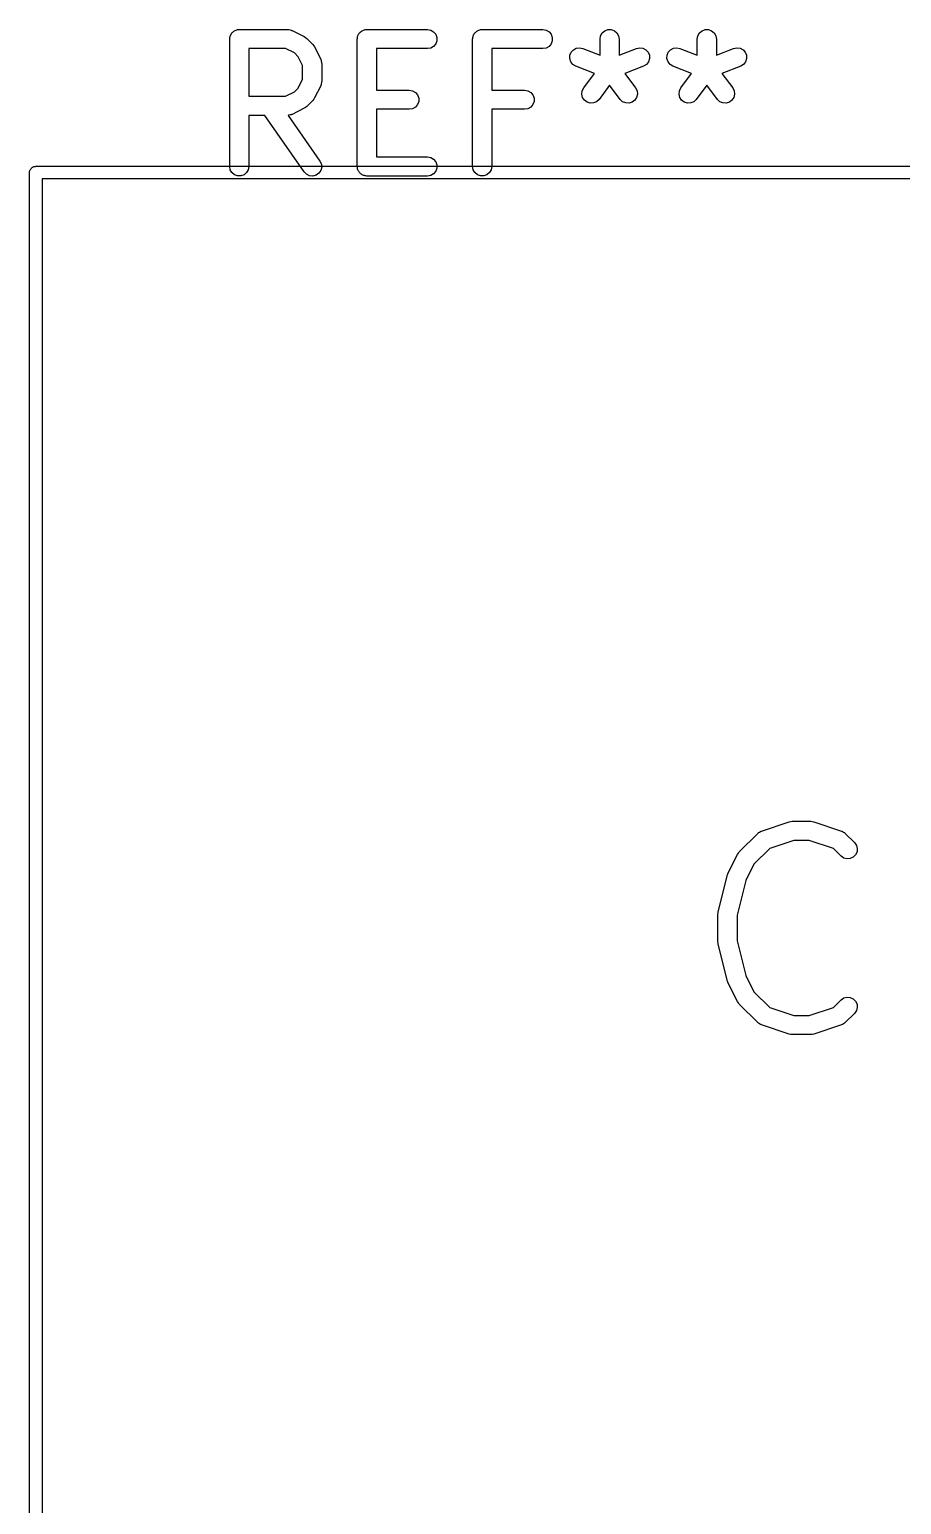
# Model space of a CAD drawing. Extents: x 10 to 287, y -200 to -10.
# Drawn here: x 74.45 to 81.29, y -40.45 to -28.88 of the extents above; entities that cross this region are included whole.
import ezdxf

# ---------------------------------------------------------------- set-up
doc = ezdxf.new("R2010")
doc.units = 0
doc.header["$MEASUREMENT"] = 0
doc.layers.add('BLACK', color=7, linetype='CONTINUOUS')

msp = doc.modelspace()

# ---------------------------------------------------------------- linework, layer by layer
at = {"layer": 'Black'}
for p, q in [((76.0214, -28.9389), (76.0236, -28.9327)), ((76.0236, -28.9327), (76.0248, -28.9262)), ((76.0248, -28.9262), (76.028, -28.9205)), ((76.028, -28.9205), (76.0303, -28.9144)), ((76.0303, -28.9144), (76.0345, -28.9094)), ((76.0345, -28.9094), (76.0378, -28.9037)), ((76.0378, -28.9037), (76.0428, -28.8995)), ((76.0428, -28.8995), (76.047, -28.8944)), ((76.047, -28.8944), (76.0527, -28.8911)), ((76.0527, -28.8911), (76.0577, -28.8869)), ((76.0577, -28.8869), (76.0639, -28.8847)), ((76.0639, -28.8847), (76.0696, -28.8814)), ((76.0696, -28.8814), (76.076, -28.8803)), ((76.076, -28.8803), (76.0822, -28.878)), ((76.0822, -28.878), (76.0888, -28.878)), ((76.0888, -28.878), (76.0952, -28.8769)), ((76.0952, -28.8769), (76.4762, -28.8769)), ((76.4762, -28.8769), (76.4804, -28.8776)), ((76.4804, -28.8776), (76.4848, -28.8774)), ((76.4848, -28.8774), (76.4932, -28.8799)), ((76.4932, -28.8799), (76.5018, -28.8814)), ((76.5018, -28.8814), (76.5056, -28.8836)), ((76.5056, -28.8836), (76.5097, -28.8848)), ((76.5097, -28.8848), (76.605, -28.9324)), ((76.605, -28.9324), (76.6146, -28.9396)), ((77.0214, -28.9389), (77.0236, -28.9327)), ((77.0236, -28.9327), (77.0248, -28.9262)), ((77.0248, -28.9262), (77.028, -28.9205)), ((77.028, -28.9205), (77.0303, -28.9144)), ((77.0303, -28.9144), (77.0345, -28.9094)), ((77.0345, -28.9094), (77.0378, -28.9037)), ((77.0378, -28.9037), (77.0428, -28.8995)), ((77.0428, -28.8995), (77.047, -28.8944)), ((77.047, -28.8944), (77.0527, -28.8911)), ((77.0527, -28.8911), (77.0577, -28.8869)), ((77.0577, -28.8869), (77.0639, -28.8847)), ((77.0639, -28.8847), (77.0696, -28.8814)), ((77.0696, -28.8814), (77.076, -28.8803)), ((77.076, -28.8803), (77.0822, -28.878)), ((77.0822, -28.878), (77.0888, -28.878)), ((77.0888, -28.878), (77.0952, -28.8769)), ((77.0952, -28.8769), (77.5714, -28.8769)), ((77.5714, -28.8769), (77.5971, -28.8814)), ((77.5971, -28.8814), (77.6196, -28.8944)), ((77.6196, -28.8944), (77.6364, -28.9144)), ((77.6364, -28.9144), (77.6453, -28.9389)), ((77.9261, -28.9389), (77.9284, -28.9327)), ((77.9284, -28.9327), (77.9295, -28.9262)), ((77.9295, -28.9262), (77.9328, -28.9205)), ((77.9328, -28.9205), (77.935, -28.9144)), ((77.935, -28.9144), (77.9393, -28.9094)), ((77.9393, -28.9094), (77.9425, -28.9037)), ((77.9425, -28.9037), (77.9476, -28.8995)), ((77.9476, -28.8995), (77.9518, -28.8944)), ((77.9518, -28.8944), (77.9575, -28.8911)), ((77.9575, -28.8911), (77.9625, -28.8869)), ((77.9625, -28.8869), (77.9687, -28.8847)), ((77.9687, -28.8847), (77.9743, -28.8814)), ((77.9743, -28.8814), (77.9808, -28.8803)), ((77.9808, -28.8803), (77.987, -28.878)), ((77.987, -28.878), (77.9935, -28.878)), ((77.9935, -28.878), (78, -28.8769)), ((78, -28.8769), (78.4762, -28.8769)), ((78.4762, -28.8769), (78.5018, -28.8814)), ((78.5018, -28.8814), (78.5244, -28.8944)), ((78.5244, -28.8944), (78.5411, -28.9144)), ((78.5411, -28.9144), (78.5501, -28.9389)), ((78.925, -28.9519), (78.9295, -28.9262)), ((78.9295, -28.9262), (78.9425, -28.9037)), ((78.9425, -28.9037), (78.9625, -28.8869)), ((78.9625, -28.8869), (78.987, -28.878)), ((78.987, -28.878), (79.013, -28.878)), ((79.013, -28.878), (79.0375, -28.8869)), ((79.0375, -28.8869), (79.0575, -28.9037)), ((79.0575, -28.9037), (79.0705, -28.9262)), ((79.0705, -28.9262), (79.075, -28.9519)), ((79.6869, -28.9519), (79.6914, -28.9262)), ((79.6914, -28.9262), (79.7045, -28.9037)), ((79.7045, -28.9037), (79.7244, -28.8869)), ((79.7244, -28.8869), (79.7489, -28.878)), ((79.7489, -28.878), (79.7749, -28.878)), ((79.7749, -28.878), (79.7994, -28.8869)), ((79.7994, -28.8869), (79.8194, -28.9037)), ((79.8194, -28.9037), (79.8324, -28.9262)), ((79.8324, -28.9262), (79.8369, -28.9519)), ((76.0202, -28.9519), (76.0214, -28.9454)), ((76.0202, -29.9519), (76.0202, -28.9519)), ((76.0214, -28.9454), (76.0214, -28.9389)), ((76.1702, -29.0269), (76.1702, -29.4007)), ((76.4585, -29.0269), (76.1702, -29.0269)), ((76.527, -29.0611), (76.4585, -29.0269)), ((76.6146, -28.9396), (76.6245, -28.9465)), ((76.6245, -28.9465), (76.6721, -28.9941)), ((76.6721, -28.9941), (76.679, -29.0039)), ((76.679, -29.0039), (76.6861, -29.0136)), ((76.6861, -29.0136), (76.7337, -29.1088)), ((77.0202, -28.9519), (77.0214, -28.9454)), ((77.0202, -29.9519), (77.0202, -28.9519)), ((77.0214, -28.9454), (77.0214, -28.9389)), ((77.5714, -29.0269), (77.1702, -29.0269)), ((77.1702, -29.0269), (77.1702, -29.3531)), ((77.5971, -29.0224), (77.5714, -29.0269)), ((77.6196, -29.0093), (77.5971, -29.0224)), ((77.6364, -28.9894), (77.6196, -29.0093)), ((77.6453, -28.9649), (77.6364, -28.9894)), ((77.6453, -28.9389), (77.6453, -28.9649)), ((77.925, -28.9519), (77.9261, -28.9454)), ((77.925, -29.9519), (77.925, -28.9519)), ((77.9261, -28.9454), (77.9261, -28.9389)), ((78.4762, -29.0269), (78.075, -29.0269)), ((78.075, -29.0269), (78.075, -29.3531)), ((78.5018, -29.0224), (78.4762, -29.0269)), ((78.5244, -29.0093), (78.5018, -29.0224)), ((78.5411, -28.9894), (78.5244, -29.0093)), ((78.5501, -28.9649), (78.5411, -28.9894)), ((78.5501, -28.9389), (78.5501, -28.9649)), ((78.6982, -29.0552), (78.7155, -29.0358)), ((78.7155, -29.0358), (78.7385, -29.0235)), ((78.7385, -29.0235), (78.7643, -29.0198)), ((78.7643, -29.0198), (78.7898, -29.0251)), ((78.7898, -29.0251), (78.925, -29.0792)), ((78.925, -29.0792), (78.925, -28.9519)), ((79.075, -28.9519), (79.075, -29.0792)), ((79.075, -29.0792), (79.2102, -29.0251)), ((79.2102, -29.0251), (79.2357, -29.0198)), ((79.2357, -29.0198), (79.2615, -29.0235)), ((79.2615, -29.0235), (79.2845, -29.0358)), ((79.2845, -29.0358), (79.3018, -29.0552)), ((79.4601, -29.0552), (79.4774, -29.0358)), ((79.4774, -29.0358), (79.5004, -29.0235)), ((79.5004, -29.0235), (79.5262, -29.0198)), ((79.5262, -29.0198), (79.5517, -29.0251)), ((79.5517, -29.0251), (79.6869, -29.0792)), ((79.6869, -29.0792), (79.6869, -28.9519)), ((79.8369, -28.9519), (79.8369, -29.0792)), ((79.8369, -29.0792), (79.9721, -29.0251)), ((79.9721, -29.0251), (79.9976, -29.0198)), ((79.9976, -29.0198), (80.0234, -29.0235)), ((80.0234, -29.0235), (80.0464, -29.0358)), ((80.0464, -29.0358), (80.0637, -29.0552)), ((76.5574, -29.0915), (76.527, -29.0611)), ((76.5917, -29.1601), (76.5574, -29.0915)), ((76.5917, -29.2675), (76.5917, -29.1601)), ((76.7337, -29.1088), (76.735, -29.113)), ((76.735, -29.113), (76.7371, -29.1167)), ((76.7371, -29.1167), (76.7387, -29.1254)), ((76.7387, -29.1254), (76.7412, -29.1338)), ((76.7412, -29.1338), (76.7409, -29.1381)), ((76.7409, -29.1381), (76.7417, -29.1424)), ((76.7417, -29.1424), (76.7417, -29.2852)), ((78.6877, -29.1054), (78.6885, -29.0794)), ((78.6958, -29.1302), (78.6877, -29.1054)), ((78.6885, -29.0794), (78.6982, -29.0552)), ((78.7119, -29.1506), (78.6958, -29.1302)), ((78.7341, -29.1644), (78.7119, -29.1506)), ((78.8813, -29.2233), (78.7341, -29.1644)), ((79.2659, -29.1644), (79.1187, -29.2233)), ((79.2881, -29.1506), (79.2659, -29.1644)), ((79.3042, -29.1302), (79.2881, -29.1506)), ((79.3018, -29.0552), (79.3115, -29.0794)), ((79.3123, -29.1054), (79.3042, -29.1302)), ((79.3115, -29.0794), (79.3123, -29.1054)), ((79.4496, -29.1054), (79.4504, -29.0794)), ((79.4577, -29.1302), (79.4496, -29.1054)), ((79.4504, -29.0794), (79.4601, -29.0552)), ((79.4738, -29.1506), (79.4577, -29.1302)), ((79.496, -29.1644), (79.4738, -29.1506)), ((79.6432, -29.2233), (79.496, -29.1644)), ((80.0279, -29.1644), (79.8806, -29.2233)), ((80.05, -29.1506), (80.0279, -29.1644)), ((80.0661, -29.1302), (80.05, -29.1506)), ((80.0637, -29.0552), (80.0734, -29.0794)), ((80.0742, -29.1054), (80.0661, -29.1302)), ((80.0734, -29.0794), (80.0742, -29.1054)), ((76.5574, -29.336), (76.5917, -29.2675)), ((78.7971, -29.3355), (78.8813, -29.2233)), ((79.1187, -29.2233), (79.2029, -29.3355)), ((79.559, -29.3355), (79.6432, -29.2233)), ((79.8806, -29.2233), (79.9648, -29.3355)), ((76.4585, -29.4007), (76.527, -29.3664)), ((76.527, -29.3664), (76.5574, -29.336)), ((76.7337, -29.3188), (76.6861, -29.414)), ((76.735, -29.3146), (76.7337, -29.3188)), ((76.7371, -29.3109), (76.735, -29.3146)), ((76.7387, -29.3022), (76.7371, -29.3109)), ((76.7412, -29.2938), (76.7387, -29.3022)), ((76.7417, -29.2852), (76.7409, -29.2895)), ((76.7409, -29.2895), (76.7412, -29.2938)), ((77.1702, -29.3531), (77.4286, -29.3531)), ((77.4286, -29.3531), (77.4542, -29.3576)), ((77.4542, -29.3576), (77.4768, -29.3706)), ((77.4768, -29.3706), (77.4935, -29.3906)), ((77.4935, -29.3906), (77.5024, -29.415)), ((78.075, -29.3531), (78.3333, -29.3531)), ((78.3333, -29.3531), (78.359, -29.3576)), ((78.359, -29.3576), (78.3815, -29.3706)), ((78.3815, -29.3706), (78.3983, -29.3906)), ((78.3983, -29.3906), (78.4072, -29.415)), ((78.7823, -29.3845), (78.7854, -29.3587)), ((78.7882, -29.4099), (78.7823, -29.3845)), ((78.7854, -29.3587), (78.7971, -29.3355)), ((79, -29.315), (78.9171, -29.4255)), ((79.0829, -29.4255), (79, -29.315)), ((79.2029, -29.3355), (79.2146, -29.3587)), ((79.2177, -29.3845), (79.2118, -29.4099)), ((79.2146, -29.3587), (79.2177, -29.3845)), ((79.5442, -29.3845), (79.5473, -29.3587)), ((79.5501, -29.4099), (79.5442, -29.3845)), ((79.5473, -29.3587), (79.559, -29.3355)), ((79.7619, -29.315), (79.679, -29.4255)), ((79.8448, -29.4255), (79.7619, -29.315)), ((79.9648, -29.3355), (79.9765, -29.3587)), ((79.9797, -29.3845), (79.9737, -29.4099)), ((79.9765, -29.3587), (79.9797, -29.3845)), ((76.1702, -29.4007), (76.4585, -29.4007)), ((76.605, -29.4952), (76.5097, -29.5428)), ((76.6146, -29.488), (76.605, -29.4952)), ((76.6245, -29.4811), (76.6146, -29.488)), ((76.6721, -29.4335), (76.6245, -29.4811)), ((76.679, -29.4237), (76.6721, -29.4335)), ((76.6861, -29.414), (76.679, -29.4237)), ((77.4286, -29.5031), (77.1702, -29.5031)), ((77.1702, -29.5031), (77.1702, -29.8769)), ((77.4542, -29.4985), (77.4286, -29.5031)), ((77.4768, -29.4855), (77.4542, -29.4985)), ((77.4935, -29.4656), (77.4768, -29.4855)), ((77.5024, -29.4411), (77.4935, -29.4656)), ((77.5024, -29.415), (77.5024, -29.4411)), ((78.3333, -29.5031), (78.075, -29.5031)), ((78.075, -29.5031), (78.075, -29.9519)), ((78.359, -29.4985), (78.3333, -29.5031)), ((78.3815, -29.4855), (78.359, -29.4985)), ((78.3983, -29.4656), (78.3815, -29.4855)), ((78.4072, -29.4411), (78.3983, -29.4656)), ((78.4072, -29.415), (78.4072, -29.4411)), ((78.8024, -29.4317), (78.7882, -29.4099)), ((78.8232, -29.4474), (78.8024, -29.4317)), ((78.8482, -29.4549), (78.8232, -29.4474)), ((78.8742, -29.4535), (78.8482, -29.4549)), ((78.8981, -29.4433), (78.8742, -29.4535)), ((78.9171, -29.4255), (78.8981, -29.4433)), ((79.1019, -29.4433), (79.0829, -29.4255)), ((79.1258, -29.4535), (79.1019, -29.4433)), ((79.1518, -29.4549), (79.1258, -29.4535)), ((79.1768, -29.4474), (79.1518, -29.4549)), ((79.1976, -29.4317), (79.1768, -29.4474)), ((79.2118, -29.4099), (79.1976, -29.4317)), ((79.5643, -29.4317), (79.5501, -29.4099)), ((79.5852, -29.4474), (79.5643, -29.4317)), ((79.6101, -29.4549), (79.5852, -29.4474)), ((79.6361, -29.4535), (79.6101, -29.4549)), ((79.66, -29.4433), (79.6361, -29.4535)), ((79.679, -29.4255), (79.66, -29.4433)), ((79.8638, -29.4433), (79.8448, -29.4255)), ((79.8877, -29.4535), (79.8638, -29.4433)), ((79.9137, -29.4549), (79.8877, -29.4535)), ((79.9387, -29.4474), (79.9137, -29.4549)), ((79.9595, -29.4317), (79.9387, -29.4474)), ((79.9737, -29.4099), (79.9595, -29.4317)), ((76.2943, -29.5507), (76.1702, -29.5507)), ((76.1702, -29.5507), (76.1702, -29.9519)), ((76.6052, -29.9949), (76.2943, -29.5507)), ((76.4804, -29.5499), (76.4773, -29.5505)), ((76.4773, -29.5505), (76.7281, -29.9089)), ((76.4848, -29.5502), (76.4804, -29.5499)), ((76.4932, -29.5477), (76.4848, -29.5502)), ((76.5018, -29.5462), (76.4932, -29.5477)), ((76.5056, -29.544), (76.5018, -29.5462)), ((76.5097, -29.5428), (76.5056, -29.544)), ((74.4552, -29.9791), (74.4567, -29.975)), ((74.4567, -29.975), (74.4595, -29.9716)), ((74.4595, -29.9716), (74.4617, -29.9679)), ((74.4617, -29.9679), (74.465, -29.965)), ((74.465, -29.965), (74.4679, -29.9617)), ((74.4679, -29.9617), (74.4716, -29.9595)), ((74.4716, -29.9595), (74.475, -29.9567)), ((74.475, -29.9567), (74.4791, -29.9552)), ((74.4791, -29.9552), (74.4829, -29.953)), ((74.4829, -29.953), (74.4872, -29.9523)), ((74.4872, -29.9523), (74.4913, -29.9508)), ((74.4913, -29.9508), (74.4957, -29.9508)), ((74.4957, -29.9508), (74.5, -29.95)), ((74.5, -29.95), (212, -29.95)), ((76.0248, -29.9775), (76.0202, -29.9519)), ((76.0378, -30.0001), (76.0248, -29.9775)), ((76.1657, -29.9775), (76.1527, -30.0001)), ((76.1702, -29.9519), (76.1657, -29.9775)), ((76.7281, -29.9089), (76.7391, -29.9325)), ((76.7414, -29.9584), (76.7346, -29.9836)), ((76.7391, -29.9325), (76.7414, -29.9584)), ((77.0214, -29.9583), (77.0202, -29.9519)), ((77.0214, -29.9649), (77.0214, -29.9583)), ((77.0236, -29.9711), (77.0214, -29.9649)), ((77.0248, -29.9775), (77.0236, -29.9711)), ((77.028, -29.9832), (77.0248, -29.9775)), ((77.1702, -29.8769), (77.5714, -29.8769)), ((77.5714, -29.8769), (77.5971, -29.8814)), ((77.5971, -29.8814), (77.6196, -29.8944)), ((77.6196, -29.8944), (77.6364, -29.9144)), ((77.6364, -29.9144), (77.6453, -29.9389)), ((77.6453, -29.9649), (77.6364, -29.9894)), ((77.6453, -29.9389), (77.6453, -29.9649)), ((77.9295, -29.9775), (77.925, -29.9519)), ((77.9425, -30.0001), (77.9295, -29.9775)), ((78.0705, -29.9775), (78.0575, -30.0001)), ((78.075, -29.9519), (78.0705, -29.9775)), ((74.45, -30), (74.4508, -29.9957)), ((74.45, -130), (74.45, -30)), ((74.4508, -29.9913), (74.4523, -29.9872)), ((74.4508, -29.9957), (74.4508, -29.9913)), ((74.4523, -29.9872), (74.453, -29.9829)), ((74.453, -29.9829), (74.4552, -29.9791)), ((74.55, -30.05), (74.55, -129.95)), ((211.95, -30.05), (74.55, -30.05)), ((76.0577, -30.0168), (76.0378, -30.0001)), ((76.0822, -30.0257), (76.0577, -30.0168)), ((76.1083, -30.0257), (76.0822, -30.0257)), ((76.1327, -30.0168), (76.1083, -30.0257)), ((76.1527, -30.0001), (76.1327, -30.0168)), ((76.6236, -30.0133), (76.6052, -29.9949)), ((76.6472, -30.0243), (76.6236, -30.0133)), ((76.6732, -30.0266), (76.6472, -30.0243)), ((76.6984, -30.0199), (76.6732, -30.0266)), ((76.7197, -30.0049), (76.6984, -30.0199)), ((76.7346, -29.9836), (76.7197, -30.0049)), ((77.0303, -29.9894), (77.028, -29.9832)), ((77.0345, -29.9944), (77.0303, -29.9894)), ((77.0378, -30.0001), (77.0345, -29.9944)), ((77.0428, -30.0043), (77.0378, -30.0001)), ((77.047, -30.0093), (77.0428, -30.0043)), ((77.0527, -30.0126), (77.047, -30.0093)), ((77.0577, -30.0168), (77.0527, -30.0126)), ((77.0639, -30.0191), (77.0577, -30.0168)), ((77.0696, -30.0224), (77.0639, -30.0191)), ((77.076, -30.0235), (77.0696, -30.0224)), ((77.0822, -30.0257), (77.076, -30.0235)), ((77.0888, -30.0257), (77.0822, -30.0257)), ((77.0952, -30.0269), (77.0888, -30.0257)), ((77.5714, -30.0269), (77.0952, -30.0269)), ((77.5971, -30.0224), (77.5714, -30.0269)), ((77.6196, -30.0093), (77.5971, -30.0224)), ((77.6364, -29.9894), (77.6196, -30.0093)), ((77.9625, -30.0168), (77.9425, -30.0001)), ((77.987, -30.0257), (77.9625, -30.0168)), ((78.013, -30.0257), (77.987, -30.0257)), ((78.0375, -30.0168), (78.013, -30.0257)), ((78.0575, -30.0001), (78.0375, -30.0168)), ((80.0164, -35.3301), (80.1615, -35.185)), ((80.1615, -35.185), (80.1651, -35.1825)), ((80.1651, -35.1825), (80.1679, -35.1793)), ((80.1679, -35.1793), (80.1757, -35.1751)), ((80.1757, -35.1751), (80.1829, -35.17)), ((80.1829, -35.17), (80.1871, -35.1689)), ((80.1871, -35.1689), (80.1909, -35.1668)), ((80.1909, -35.1668), (80.4086, -35.0943)), ((80.4086, -35.0943), (80.4204, -35.0925)), ((80.4204, -35.0925), (80.4323, -35.0904)), ((80.4323, -35.0904), (80.5774, -35.0904)), ((80.5774, -35.0904), (80.5893, -35.0925)), ((80.5893, -35.0925), (80.6011, -35.0943)), ((80.6011, -35.0943), (80.8189, -35.1668)), ((80.8189, -35.1668), (80.8227, -35.1689)), ((80.8227, -35.1689), (80.8268, -35.17)), ((80.8268, -35.17), (80.834, -35.1751)), ((80.834, -35.1751), (80.8418, -35.1793)), ((80.8418, -35.1793), (80.8446, -35.1825)), ((80.8446, -35.1825), (80.8482, -35.185)), ((80.8482, -35.185), (80.9207, -35.2575)), ((80.4445, -35.2404), (80.2551, -35.3036)), ((80.5653, -35.2404), (80.4445, -35.2404)), ((80.7546, -35.3036), (80.5653, -35.2404)), ((80.9207, -35.2575), (80.9357, -35.2789)), ((80.9357, -35.2789), (80.9424, -35.304)), ((79.9298, -35.4947), (80.0023, -35.3496)), ((80.0023, -35.3496), (80.0095, -35.34)), ((80.0095, -35.34), (80.0164, -35.3301)), ((80.2551, -35.3036), (80.1311, -35.4276)), ((80.8147, -35.3636), (80.7546, -35.3036)), ((80.836, -35.3785), (80.8147, -35.3636)), ((80.8612, -35.3853), (80.836, -35.3785)), ((80.8871, -35.383), (80.8612, -35.3853)), ((80.9107, -35.372), (80.8871, -35.383)), ((80.9292, -35.3536), (80.9107, -35.372)), ((80.9402, -35.33), (80.9292, -35.3536)), ((80.9424, -35.304), (80.9402, -35.33)), ((79.8515, -35.8004), (79.9241, -35.5101)), ((79.9241, -35.5101), (79.9274, -35.5026)), ((79.9274, -35.5026), (79.9298, -35.4947)), ((80.1311, -35.4276), (80.0676, -35.5545)), ((80.0676, -35.5545), (79.9993, -35.8278)), ((79.8493, -35.8186), (79.8509, -35.8095)), ((79.8493, -36.0363), (79.8493, -35.8186)), ((79.8509, -35.8095), (79.8515, -35.8004)), ((79.9993, -35.8278), (79.9993, -36.0271)), ((79.8509, -36.0453), (79.8493, -36.0363)), ((79.8515, -36.0545), (79.8509, -36.0453)), ((79.9241, -36.3448), (79.8515, -36.0545)), ((79.9993, -36.0271), (80.0676, -36.3004)), ((80.0676, -36.3004), (80.1311, -36.4273)), ((79.9274, -36.3523), (79.9241, -36.3448)), ((79.9298, -36.3601), (79.9274, -36.3523)), ((80.0023, -36.5053), (79.9298, -36.3601)), ((80.1311, -36.4273), (80.2551, -36.5513)), ((80.0095, -36.5149), (80.0023, -36.5053)), ((80.0164, -36.5247), (80.0095, -36.5149)), ((80.1615, -36.6699), (80.0164, -36.5247)), ((80.2551, -36.5513), (80.4445, -36.6144)), ((80.5653, -36.6144), (80.7546, -36.5513)), ((80.7546, -36.5513), (80.8147, -36.4913)), ((80.8147, -36.4913), (80.836, -36.4763)), ((80.836, -36.4763), (80.8612, -36.4696)), ((80.8612, -36.4696), (80.8871, -36.4718)), ((80.8871, -36.4718), (80.9107, -36.4828)), ((80.9107, -36.4828), (80.9292, -36.5013)), ((80.9292, -36.5013), (80.9402, -36.5249)), ((80.9424, -36.5508), (80.9357, -36.576)), ((80.9402, -36.5249), (80.9424, -36.5508)), ((80.1651, -36.6724), (80.1615, -36.6699)), ((80.1679, -36.6756), (80.1651, -36.6724)), ((80.1757, -36.6798), (80.1679, -36.6756)), ((80.1829, -36.6848), (80.1757, -36.6798)), ((80.1871, -36.6859), (80.1829, -36.6848)), ((80.1909, -36.688), (80.1871, -36.6859)), ((80.4086, -36.7606), (80.1909, -36.688)), ((80.4445, -36.6144), (80.5653, -36.6144)), ((80.8189, -36.688), (80.6011, -36.7606)), ((80.8227, -36.6859), (80.8189, -36.688)), ((80.8268, -36.6848), (80.8227, -36.6859)), ((80.834, -36.6798), (80.8268, -36.6848)), ((80.8418, -36.6756), (80.834, -36.6798)), ((80.8446, -36.6724), (80.8418, -36.6756)), ((80.8482, -36.6699), (80.8446, -36.6724)), ((80.9207, -36.5973), (80.8482, -36.6699)), ((80.9357, -36.576), (80.9207, -36.5973)), ((80.4204, -36.7623), (80.4086, -36.7606)), ((80.4323, -36.7644), (80.4204, -36.7623)), ((80.5774, -36.7644), (80.4323, -36.7644)), ((80.5893, -36.7623), (80.5774, -36.7644)), ((80.6011, -36.7606), (80.5893, -36.7623))]:
    msp.add_line(p, q, dxfattribs=at)

doc.saveas('drawing.dxf')
